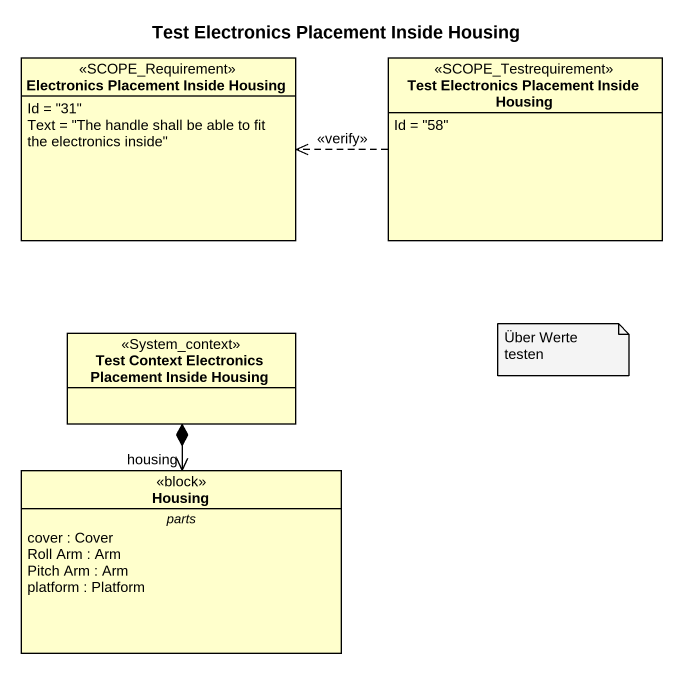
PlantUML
@startuml
title Test Electronics Placement Inside Housing
hide circle
hide empty members
class "Electronics Placement Inside Housing" as Electronics_Placement <<SCOPE_Requirement>> {
  Id = "31"
  Text = "The handle shall be able to fit the electronics inside"
}
class "Test Electronics Placement Inside Housing" as Test_Electronics_Placement <<SCOPE_Testrequirement>> {
  Id = "58"
}
class "Test Context Electronics Placement Inside Housing" as Test_Context_Electronics <<System_context>>
class Housing <<block>> {
  -- parts --
  cover : Cover
  Roll Arm : Arm
  Pitch Arm : Arm
  platform : Platform
}
Test_Electronics_Placement .left.> Electronics_Placement : <<verify>>
Test_Context_Electronics *--> "housing" Housing
note as N1
  Über Werte testen
end note
@enduml
